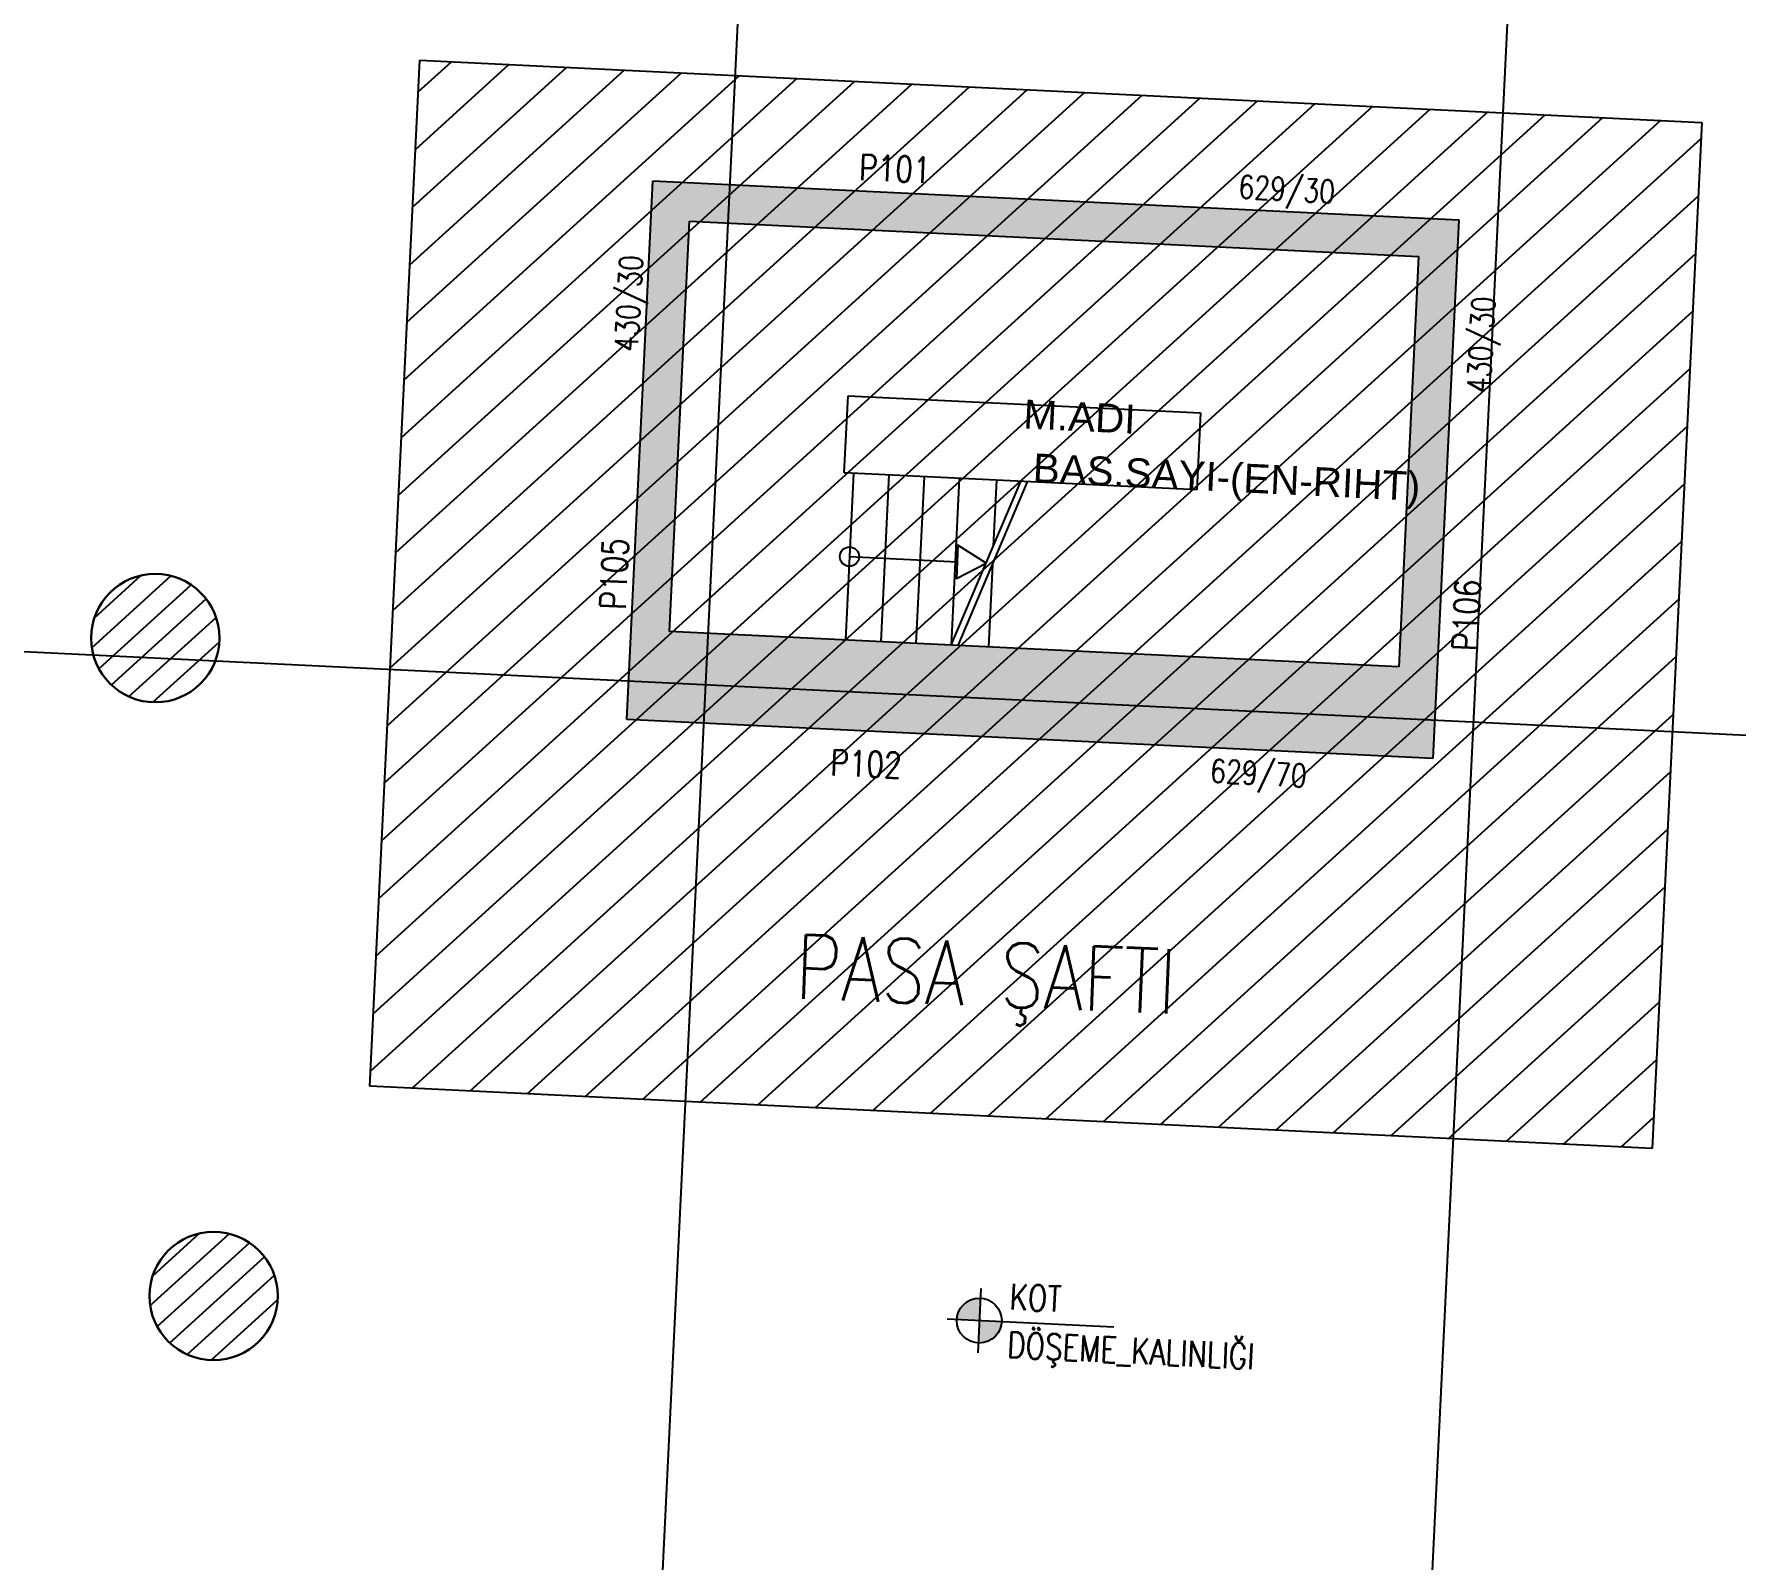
# Model space of a CAD drawing. Header units: millimetres. Extents: x 400392 to 401186, y 4543812 to 4544115.
# Drawn here: x 400746.85 to 400760.11, y 4543850.76 to 4543862.64 of the extents above; entities that cross this region are included whole.
import ezdxf
from ezdxf.enums import TextEntityAlignment as Align

# ---------------------------------------------------------------- set-up
doc = ezdxf.new("R2010")
doc.units = ezdxf.units.MM
doc.linetypes.add('AKS', pattern=[3, 2.5, -0.25, 0, -0.25])
doc.linetypes.add('HIDDEN', pattern=[0.375, 0.25, -0.125])
for name, color, linetype in [('aks prota', 2, 'AKS'), ('boşluk taraması prota', 252, 'Continuous'), ('kiriş prota', 6, 'Continuous'), ('kolon tarama prota', 252, 'Continuous'), ('lperde prota', 4, 'Continuous'), ('merdiven prota', 2, 'Continuous'), ('metraj prota', 2, 'Continuous'), ('perde prota', 1, 'Continuous'), ('st-s_level (kot)', 6, 'Continuous'), ('st-s_levelmark (kot işareti)', 4, 'Continuous'), ('tperde prota', 6, 'Continuous')]:
    doc.layers.add(name, color=color, linetype=linetype)
doc.layers.add('PRT-Geo-Pile_100', color=101, linetype='Continuous', lineweight=30)
doc.layers.add('PRT-Geo-Pile_No.', color=151, linetype='Continuous', lineweight=25)
doc.styles.add('OLCU', font='romanstw.shx')
doc.styles.add('prt-kd-kot', font='Arial.ttf')
doc.styles.add('PRT-MI-a_Arial', font='Arial.ttf', dxfattribs={"height": 30})
doc.styles.add('tkolon', font='romanstw.shx')

# ---------------------------------------------------------------- blocks, each defined once
blk = doc.blocks.new('*U96')
at = {"layer": 'PRT-Geo-Pile_100'}
blk.add_circle((0, 0), 0.5, dxfattribs=at)
at = {"layer": 'PRT-Geo-Pile_No.', "style": 'prt-kd-kot'}
blk.add_attdef('Kazık_No:', text='', height=0.25, rotation=90, dxfattribs=at).set_placement((-0.219, -0.769), align=Align.MIDDLE_LEFT)

msp = doc.modelspace()

# ---------------------------------------------------------------- hatches: boundary and pattern name
at = {"layer": 'kolon tarama prota'}
h = msp.add_hatch(color=256, dxfattribs=at)
h.dxf.hatch_style = 1
h.paths.add_polyline_path([(400757.74565, 4543856.99792), (400757.94904, 4543861.193), (400751.6694, 4543861.49745), (400751.46601, 4543857.30238)])
h.paths.add_polyline_path([(400751.79956, 4543857.98703), (400751.95453, 4543861.18328), (400757.63486, 4543860.90788), (400757.4799, 4543857.71163)], flags=16)
at = {"layer": 'kolon tarama prota', "transparency": 33554687}
h = msp.add_hatch(dxfattribs=at)
h.set_pattern_fill('ANSI31', color=256, scale=0.05, angle=-2.7757)
h.set_pattern_definition([(42.2243, (399167.9864, 4543780.9664), (-0.106685511, 0.117557493), [])])
edge = h.paths.add_edge_path()
edge.add_arc((400747.79345, 4543857.93498), 0.5, -2.7757, 357.2243)
h = msp.add_hatch(dxfattribs=at)
h.set_pattern_fill('ANSI31', color=256, scale=0.05, angle=-2.7757)
h.set_pattern_definition([(42.2243, (399168.44082, 4543775.84277), (-0.106685511, 0.117557493), [])])
edge = h.paths.add_edge_path()
edge.add_arc((400748.24787, 4543852.81135), 0.5, -2.7757, 357.2243)
at = {"layer": 'st-s_levelmark (kot işareti)'}
h = msp.add_hatch(color=256, dxfattribs=at)
h.paths.add_polyline_path([(400754.22117, 4543852.79436, 0.41421356), (400754.0379, 4543852.62804), (400754.21269, 4543852.61957)])
h.paths.add_polyline_path([(400754.38749, 4543852.61109), (400754.21269, 4543852.61957), (400754.20422, 4543852.44477, 0.41421356)])

# ---------------------------------------------------------------- linework, layer by layer
at = {"layer": 'aks prota', "ltscale": 10}
for p, q in [((400751.27806, 4543840.99435), (400752.74108, 4543871.17031)), ((400757.26035, 4543840.69017), (400758.72406, 4543870.88024)), ((400737.51016, 4543858.27935), (400771.315, 4543856.64039))]:
    msp.add_line(p, q, dxfattribs=at)
at = {"layer": 'boşluk taraması prota', "linetype": 'Continuous', "ltscale": 2}
for p, q in [((400749.79774, 4543861.29147), (400750.99718, 4543862.37998)), ((400749.81948, 4543861.73996), (400750.54869, 4543862.40173)), ((400749.84123, 4543862.18844), (400750.1002, 4543862.42347)), ((400749.66727, 4543858.60055), (400753.68809, 4543862.24952)), ((400749.68902, 4543859.04904), (400753.23961, 4543862.27126)), ((400749.71076, 4543859.49753), (400752.79112, 4543862.29301)), ((400749.73251, 4543859.94601), (400752.34263, 4543862.31475)), ((400749.75425, 4543860.3945), (400751.89415, 4543862.33649)), ((400749.77599, 4543860.84298), (400751.44566, 4543862.35824)), ((400749.53681, 4543855.90964), (400756.37901, 4543862.11905)), ((400749.55855, 4543856.35812), (400755.93052, 4543862.1408)), ((400749.5803, 4543856.80661), (400755.48204, 4543862.16254)), ((400749.60204, 4543857.2551), (400755.03355, 4543862.18429)), ((400749.62379, 4543857.70358), (400754.58506, 4543862.20603)), ((400749.64553, 4543858.15207), (400754.13658, 4543862.22777)), ((400749.47158, 4543854.56418), (400757.72447, 4543862.05382)), ((400749.49332, 4543855.01267), (400757.27598, 4543862.07557)), ((400749.51507, 4543855.46115), (400756.82749, 4543862.09731)), ((400749.79493, 4543854.42887), (400758.17295, 4543862.03208)), ((400750.24341, 4543854.40713), (400758.62144, 4543862.01033)), ((400750.6919, 4543854.38539), (400759.06992, 4543861.98859)), ((400751.14039, 4543854.36364), (400759.51841, 4543861.96685)), ((400751.58887, 4543854.3419), (400759.83539, 4543861.82576)), ((400752.03736, 4543854.32015), (400759.81364, 4543861.37727)), ((400752.48584, 4543854.29841), (400759.7919, 4543860.92878)), ((400752.93433, 4543854.27667), (400759.77016, 4543860.4803)), ((400753.38282, 4543854.25492), (400759.74841, 4543860.03181)), ((400753.8313, 4543854.23318), (400759.72667, 4543859.58333)), ((400754.27979, 4543854.21143), (400759.70492, 4543859.13484)), ((400754.72827, 4543854.18969), (400759.68318, 4543858.68635)), ((400755.17676, 4543854.16795), (400759.66144, 4543858.23787)), ((400755.62525, 4543854.1462), (400759.63969, 4543857.78938)), ((400756.07373, 4543854.12446), (400759.61795, 4543857.3409)), ((400756.52222, 4543854.10271), (400759.5962, 4543856.89241)), ((400756.9707, 4543854.08097), (400759.57446, 4543856.44392)), ((400757.41919, 4543854.05923), (400759.55272, 4543855.99544)), ((400757.86768, 4543854.03748), (400759.53097, 4543855.54695)), ((400758.31616, 4543854.01574), (400759.50923, 4543855.09847)), ((400758.76465, 4543853.99399), (400759.48748, 4543854.64998)), ((400759.21313, 4543853.97225), (400759.46574, 4543854.20149))]:
    msp.add_line(p, q, dxfattribs=at)
at = {"layer": 'kiriş prota'}
for p, q in [((400749.46579, 4543854.44483), (400749.8532, 4543862.43545)), ((400749.8532, 4543862.43545), (400759.84147, 4543861.95118)), ((400759.84147, 4543861.95118), (400759.45406, 4543853.96057)), ((400753.16099, 4543859.22255), (400753.19005, 4543859.82185)), ((400753.19005, 4543859.82185), (400755.93682, 4543859.68868)), ((400755.93682, 4543859.68868), (400755.90776, 4543859.08938)), ((400755.90776, 4543859.08938), (400753.16099, 4543859.22255)), ((400759.45406, 4543853.96057), (400749.46579, 4543854.44483))]:
    msp.add_line(p, q, dxfattribs=at)
at = {"layer": 'merdiven prota', "linetype": 'HIDDEN', "ltscale": 10}
for p, q in [((400753.23291, 4543859.21906), (400753.16995, 4543857.92059)), ((400753.50758, 4543859.20575), (400753.44463, 4543857.90727)), ((400753.78226, 4543859.19243), (400753.71931, 4543857.89396)), ((400754.05694, 4543859.17911), (400753.99398, 4543857.88064)), ((400753.99398, 4543857.88064), (400754.53637, 4543859.15587)), ((400754.04722, 4543857.87806), (400754.58961, 4543859.15329)), ((400754.3466, 4543859.16507), (400754.32168, 4543858.65109)), ((400754.31469, 4543858.50691), (400754.28364, 4543857.86659))]:
    msp.add_line(p, q, dxfattribs=at)
at = {"layer": 'metraj prota', "color": 4}
msp.add_lwpolyline([(400754.26518, 4543858.51825), (400754.04673, 4543858.6589), (400754.03415, 4543858.3994)], close=True, dxfattribs=at)
msp.add_lwpolyline([(400753.20143, 4543858.56983), (400754.04044, 4543858.52915)], dxfattribs=at)
msp.add_circle((400753.20143, 4543858.56983), 0.075, dxfattribs=at)
at = {"layer": 'perde prota'}
for p, q in [((400751.46601, 4543857.30238), (400751.6694, 4543861.49745)), ((400751.6694, 4543861.49745), (400757.94904, 4543861.193)), ((400751.79956, 4543857.98703), (400751.95453, 4543861.18328)), ((400751.95453, 4543861.18328), (400757.63486, 4543860.90788)), ((400757.94904, 4543861.193), (400757.74565, 4543856.99792)), ((400757.63486, 4543860.90788), (400757.4799, 4543857.71163)), ((400757.4799, 4543857.71163), (400751.79956, 4543857.98703)), ((400757.74565, 4543856.99792), (400751.46601, 4543857.30238))]:
    msp.add_line(p, q, dxfattribs=at)
at = {"layer": 'st-s_levelmark (kot işareti)'}
for p, q in [((400754.2248, 4543852.86928), (400754.20059, 4543852.36986)), ((400755.26146, 4543852.56872), (400753.96299, 4543852.63168))]:
    msp.add_line(p, q, dxfattribs=at)
msp.add_circle((400754.21269, 4543852.61957), 0.175, dxfattribs=at)

# ---------------------------------------------------------------- block references
at = {"layer": 'kolon tarama prota', "transparency": 33554687, "rotation": 267.2255000308423}
for p in [(400747.79346, 4543857.93498), (400748.24787, 4543852.81135)]:
    msp.add_blockref('*U96', p, dxfattribs=at)

# ---------------------------------------------------------------- texts
at = {"color": 0, "style": 'PRT-MI-a_Arial'}
msp.add_attdef('M.ADI', text='M01', height=0.225, rotation=357.2243, dxfattribs=at).set_placement((400754.98527, 4543859.47995), align=Align.BOTTOM_CENTER)
msp.add_attdef('BAS.SAYI-(EN-RIHT)', text='10(10x10)', height=0.225, rotation=357.2243, dxfattribs=at).set_placement((400756.14556, 4543859.30115), align=Align.TOP_CENTER)
at = {"layer": 'lperde prota', "style": 'tkolon', "width": 0.8}
for s, rotation, p in [('629/30', 356.863816, (400756.23234, 4543861.45159)), ('430/30', 86.863815, (400751.46156, 4543860.16621)), ('430/30', 86.863815, (400758.10114, 4543859.84431)), ('629/70', 356.863816, (400756.01181, 4543856.90298))]:
    msp.add_text(s, height=0.18, rotation=rotation, dxfattribs=at).set_placement(p, align=Align.MIDDLE_LEFT)
at = {"layer": 'st-s_level (kot)', "color": 6, "style": 'OLCU', "width": 0.8}
for tag, p in [('KOT', (400754.44386, 4543852.70628)), ('DÖŞEME_KALINLIĞI', (400754.42575, 4543852.33262))]:
    msp.add_attdef(tag, p, '', height=0.2, rotation=357.224299, dxfattribs=at)
at = {"layer": 'tperde prota', "style": 'tkolon', "width": 0.8}
for s, height, rotation, p in [('P101', 0.2, 357.693591, (400753.27773, 4543861.60171)), ('P105', 0.2, 87.693591, (400751.35735, 4543858.15849)), ('P106', 0.2, 87.693591, (400757.99693, 4543857.83658)), ('P102', 0.2, 357.693591, (400753.05299, 4543856.96634)), ('PASA ŞAFTI', 0.5, 357.693591, (400752.78385, 4543855.37802))]:
    msp.add_text(s, height=height, rotation=rotation, dxfattribs=at).set_placement(p, align=Align.MIDDLE_LEFT)

doc.saveas('drawing.dxf')
